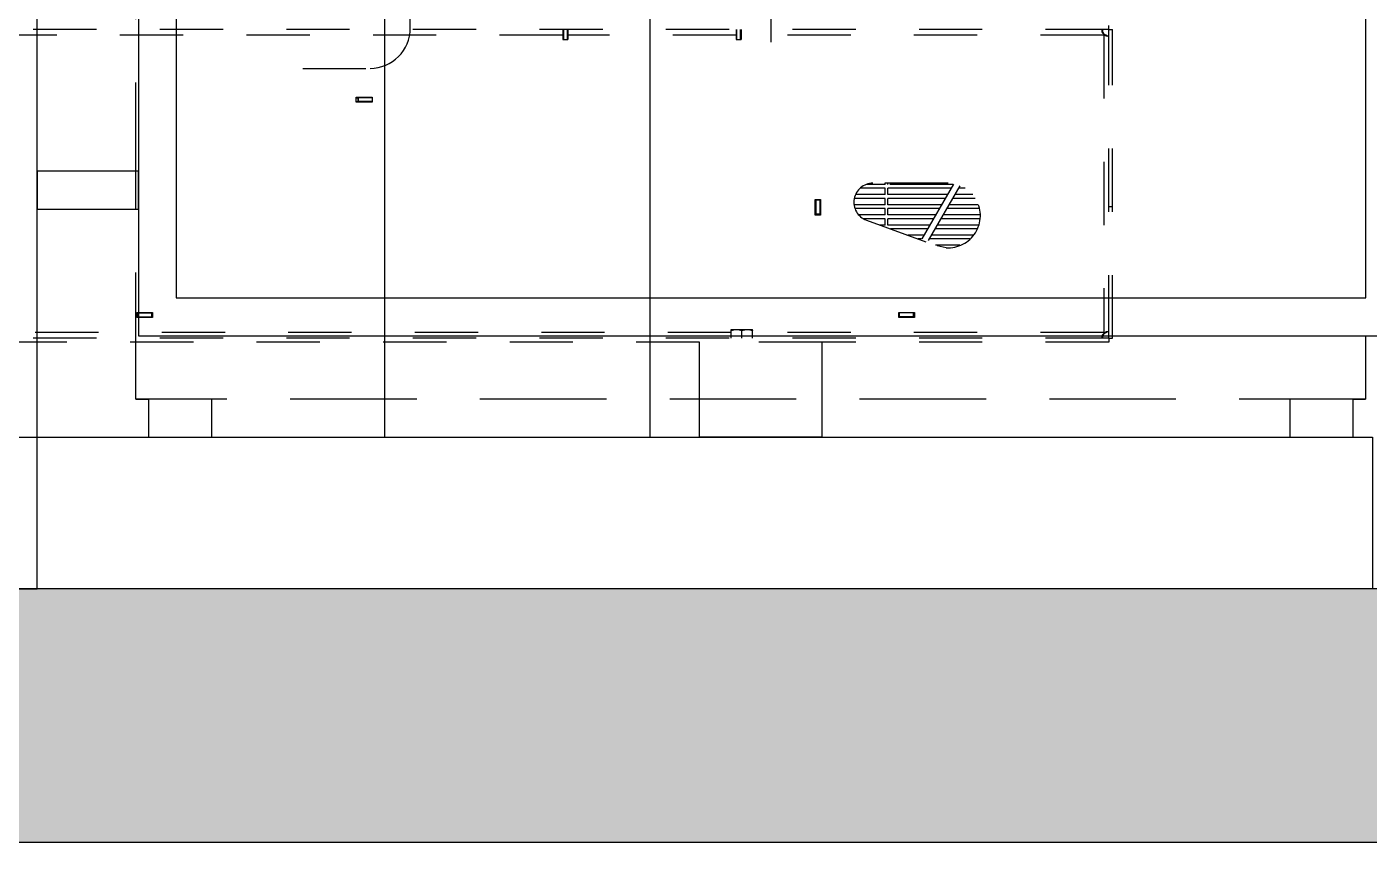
# Model space of a CAD drawing. Header units: millimetres. Extents: x 17886 to 18265, y -8727 to -7321.
# Drawn here: x 17965.23 to 17975.83, y -7882.9 to -7876.46 of the extents above; entities that cross this region are included whole.
import ezdxf

# ---------------------------------------------------------------- set-up
doc = ezdxf.new("R2010")
doc.units = ezdxf.units.MM
for name, pattern in [('CENTER', [2, 1.25, -0.25, 0.25, -0.25]), ('DASHEDX2', [1.5, 1, -0.5]), ('EPL_DASH', [1, 0.5, -0.5])]:
    doc.linetypes.add(name, pattern=pattern)
for name, color, linetype in [('1429459_RE01DXF_CONTINUOUS_LINE', 7, 'Continuous'), ('2702101_DXF_CONTINUOUS_LINE', 7, 'Continuous'), ('2731608_DXF_CONTINUOUS_LINE', 7, 'Continuous'), ('3543613_DKREDXF_CONTINUOUS_LINE', 7, 'Continuous'), ('3570559_DXF_CONTINUOUS_LINE', 7, 'Continuous'), ('3570567_DXF_CONTINUOUS_LINE', 7, 'Continuous'), ('3570568_DXF_CONTINUOUS_LINE', 7, 'Continuous'), ('3570569_DXF_CONTINUOUS_LINE', 7, 'Continuous'), ('3570570_DXF_CONTINUOUS_LINE', 7, 'Continuous'), ('a_rahmen235', 7, 'Continuous'), ('DEFAULT_1', 7, 'CENTER')]:
    doc.layers.add(name, color=color, linetype=linetype)
doc.layers.add('CRTANJE', color=4, linetype='Continuous', lineweight=30)

msp = doc.modelspace()

# ---------------------------------------------------------------- hatches: boundary and pattern name
h = msp.add_hatch()
h.set_pattern_fill('AR-CONC', color=4, scale=0.005)
h.set_pattern_definition([(50, (18164.98805, -98.3538), (0.910923345, -0.07969543), [0.09525, -1.04775]), (355, (18164.9881, -98.3538), (-0.17621711, 0.95528423), [0.0762, -0.83820292]), (100.451445, (18165.064, -98.3605), (0.73470624, 0.87558876), [0.08095004, -0.89045122]), (46.1842, (18164.988, -98.0998), (1.3553952, -0.21021164), [0.142875, -1.571625]), (96.635558, (18165.101, -98.1173), (1.18702067, 1.23713062), [0.12142512, -1.33567804]), (351.184151, (18164.988, -98.0998), (1.18702067, 1.23713062), [0.11429984, -1.25729866]), (21, (18165.11505, -98.1633), (0.758071956, -0.51132599), [0.09525, -1.04775]), (326, (18165.1151, -98.1633), (0.30901014, 0.92093983), [0.0762, -0.8382]), (71.451445, (18165.1782, -98.2059), (1.0670821, 0.40961384), [0.08095004, -0.89044969]), (37.5, (18164.98805, -98.35382), (0.015443016, 0.422775194), [0, -0.82804, 0, -0.8509, 0, -0.841375]), (7.5, (18164.98805, -98.35382), (0.334098313, 0.500902874), [0, -0.48514, 0, -0.80899, 0, -0.320675]), (327.5, (18164.70484, -98.35382), (0.677952976, -0.02864372), [0, -0.3175, 0, -0.9906, 0, -1.31445]), (317.5, (18164.57784, -98.3538), (0.740645907, 0.127132455), [0, -0.41275, 0, -0.65786, 0, -0.93345])])
h.paths.add_polyline_path([(17916.50618, -7880.90246), (17916.50618, -7882.90246), (17989.40618, -7882.90246), (17989.40618, -7880.90246)])

# ---------------------------------------------------------------- linework, layer by layer
at = {"color": 6}
for points in [[(17965.30618, -7860.90246), (17964.80618, -7860.90246), (17964.80618, -7880.90246), (17965.30618, -7880.90246)], [(17976.10618, -7860.90246), (17966.10618, -7860.90246), (17966.10618, -7878.90246), (17976.10618, -7878.90246)], [(17975.80618, -7861.20246), (17966.40618, -7861.20246), (17966.40618, -7878.60246), (17975.80618, -7878.60246)], [(17965.30618, -7877.60246), (17965.30618, -7877.90246), (17966.10618, -7877.90246), (17966.10618, -7877.60246)]]:
    msp.add_lwpolyline(points, close=True, dxfattribs=at)
at = {"color": 4, "linetype": 'DASHEDX2'}
msp.add_lwpolyline([(17975.80609, -7862.40246), (17975.80609, -7879.40246), (17975.20609, -7879.40246), (17975.20609, -7879.70246), (17975.70609, -7879.70246), (17975.70609, -7879.40246), (17975.80609, -7879.40246), (17966.08609, -7879.40246), (17966.18609, -7879.40246), (17966.18609, -7879.70246), (17966.68609, -7879.70246), (17966.68609, -7879.40246), (17966.08609, -7879.40246), (17966.08609, -7862.40246)], dxfattribs=at)
at = {"color": 4}
msp.add_lwpolyline([(17916.50618, -7882.90246), (17989.40618, -7882.90246), (17989.40618, -7880.90246), (17916.50618, -7880.90246)], close=True, dxfattribs=at)
at = {"layer": '1429459_RE01DXF_CONTINUOUS_LINE', "color": 7, "linetype": 'EPL_DASH'}
for p, q in [((17972.54749, -7877.70351), (17972.2921, -7878.14586)), ((17972.59943, -7877.71754), (17972.34171, -7878.16393))]:
    msp.add_line(p, q, dxfattribs=at)
at = {"layer": '2702101_DXF_CONTINUOUS_LINE', "color": 7, "linetype": 'EPL_DASH'}
msp.add_line((17971.5112, -7878.95246), (17970.5412, -7878.95246), dxfattribs=at)
at = {"layer": '2702101_DXF_CONTINUOUS_LINE', "color": 7, "linetype": 'Continuous'}
for p, q in [((17970.5412, -7879.70246), (17970.5412, -7878.95246)), ((17971.5112, -7879.70246), (17971.5112, -7878.95246)), ((17971.5112, -7879.70246), (17970.5412, -7879.70246))]:
    msp.add_line(p, q, dxfattribs=at)
at = {"layer": '2731608_DXF_CONTINUOUS_LINE', "color": 7, "linetype": 'EPL_DASH'}
for p, q in [((17970.7912, -7878.85246), (17970.9612, -7878.85246)), ((17970.7912, -7878.92246), (17970.7912, -7878.85246)), ((17970.8762, -7878.92246), (17970.8762, -7878.86005)), ((17970.9612, -7878.92246), (17970.9612, -7878.85246))]:
    msp.add_line(p, q, dxfattribs=at)
for points, knots in [([(17970.7912, -7878.86005), (17970.79464, -7878.8589), (17970.80844, -7878.85471), (17970.82291, -7878.85246), (17970.8337, -7878.85246)], [0, 0, 0, 0, 0.25189982, 1, 1, 1, 1]), ([(17970.8337, -7878.85246), (17970.84449, -7878.85246), (17970.85896, -7878.85471), (17970.87275, -7878.8589), (17970.8762, -7878.86005)], [0, 0, 0, 0, 0.74810019, 1, 1, 1, 1]), ([(17970.8762, -7878.86005), (17970.87964, -7878.8589), (17970.89344, -7878.85471), (17970.90791, -7878.85246), (17970.9187, -7878.85246)], [0, 0, 0, 0, 0.25189982, 1, 1, 1, 1]), ([(17970.9187, -7878.85246), (17970.92949, -7878.85246), (17970.94396, -7878.85471), (17970.95775, -7878.8589), (17970.9612, -7878.86005)], [0, 0, 0, 0, 0.74810019, 1, 1, 1, 1])]:
    msp.add_open_spline(points, degree=3, knots=knots, dxfattribs=at)
at = {"layer": '3543613_DKREDXF_CONTINUOUS_LINE', "color": 7, "linetype": 'EPL_DASH'}
for p, q in [((17972.0092, -7877.73746), (17971.81171, -7877.73746)), ((17972.0092, -7877.70746), (17971.85975, -7877.70746)), ((17972.0092, -7877.70746), (17972.0092, -7877.69746)), ((17972.0092, -7877.78746), (17972.0092, -7877.73746)), ((17972.0292, -7877.70746), (17972.0292, -7877.69746)), ((17972.54521, -7877.70746), (17972.0292, -7877.70746)), ((17972.0292, -7877.78746), (17972.0292, -7877.73746)), ((17972.52789, -7877.73746), (17972.0292, -7877.73746)), ((17972.64214, -7877.73746), (17972.58793, -7877.73746)), ((17972.0092, -7877.86746), (17971.76435, -7877.86746)), ((17972.0092, -7877.81746), (17971.766, -7877.81746)), ((17972.0092, -7877.78746), (17971.7753, -7877.78746)), ((17972.0092, -7877.86746), (17972.0092, -7877.81746)), ((17972.49902, -7877.78746), (17972.0292, -7877.78746)), ((17972.0292, -7877.86746), (17972.0292, -7877.81746)), ((17972.4817, -7877.81746), (17972.0292, -7877.81746)), ((17972.45283, -7877.86746), (17972.0292, -7877.86746)), ((17972.74463, -7877.86746), (17972.51288, -7877.86746)), ((17972.71937, -7877.81746), (17972.54174, -7877.81746)), ((17972.70031, -7877.78746), (17972.55907, -7877.78746)), ((17972.0092, -7877.89746), (17971.77084, -7877.89746)), ((17972.0092, -7877.94746), (17971.8018, -7877.94746)), ((17972.0092, -7877.97746), (17971.84004, -7877.97746)), ((17972.0092, -7877.94746), (17972.0092, -7877.89746)), ((17972.0092, -7878.02746), (17972.0092, -7877.97746)), ((17972.0292, -7877.94746), (17972.0292, -7877.89746)), ((17972.43551, -7877.89746), (17972.0292, -7877.89746)), ((17972.40664, -7877.94746), (17972.0292, -7877.94746)), ((17972.0292, -7878.02746), (17972.0292, -7877.97746)), ((17972.38932, -7877.97746), (17972.0292, -7877.97746)), ((17972.75788, -7877.97746), (17972.44937, -7877.97746)), ((17972.75876, -7877.94746), (17972.46669, -7877.94746)), ((17972.75267, -7877.89746), (17972.49556, -7877.89746)), ((17972.0092, -7878.02746), (17971.96708, -7878.02746)), ((17972.36046, -7878.02746), (17972.0292, -7878.02746)), ((17972.34314, -7878.05746), (17972.04943, -7878.05746)), ((17972.7372, -7878.05746), (17972.40318, -7878.05746)), ((17972.74714, -7878.02746), (17972.4205, -7878.02746)), ((17972.31427, -7878.10746), (17972.18669, -7878.10746)), ((17972.29695, -7878.13746), (17972.26904, -7878.13746)), ((17972.67903, -7878.13746), (17972.35699, -7878.13746)), ((17972.70567, -7878.10746), (17972.37431, -7878.10746)), ((17972.59804, -7878.18746), (17972.4063, -7878.18746))]:
    msp.add_line(p, q, dxfattribs=at)
at = {"layer": '3570559_DXF_CONTINUOUS_LINE', "color": 7, "linetype": 'EPL_DASH'}
for p, q in [((17969.4662, -7876.48246), (17969.4662, -7876.56246)), ((17970.8662, -7876.56246), (17970.8662, -7876.48246))]:
    msp.add_line(p, q, dxfattribs=at)
at = {"layer": '3570559_DXF_CONTINUOUS_LINE', "color": 3, "linetype": 'EPL_DASH'}
for p, q in [((17969.4962, -7876.48246), (17969.4962, -7876.56246)), ((17970.8362, -7876.56246), (17970.8362, -7876.48246))]:
    msp.add_line(p, q, dxfattribs=at)
at = {"layer": '3570567_DXF_CONTINUOUS_LINE', "color": 7, "linetype": 'EPL_DASH'}
for p, q in [((17967.8287, -7877.02246), (17967.8397, -7877.02246)), ((17967.8457, -7877.02246), (17967.8397, -7877.02246)), ((17967.8397, -7877.02246), (17967.8397, -7877.05246)), ((17967.9562, -7877.02246), (17967.8462, -7877.02246)), ((17967.8462, -7877.05246), (17967.8462, -7877.02246)), ((17967.9562, -7877.05246), (17967.9562, -7877.02246)), ((17971.4912, -7877.83246), (17971.4612, -7877.83246)), ((17971.4912, -7877.82596), (17971.4912, -7877.83196)), ((17971.4912, -7877.83246), (17971.4912, -7877.94246)), ((17971.4912, -7877.94246), (17971.4612, -7877.94246)), ((17971.4912, -7877.94295), (17971.4912, -7877.94896))]:
    msp.add_line(p, q, dxfattribs=at)
at = {"layer": '3570567_DXF_CONTINUOUS_LINE', "color": 3, "linetype": 'EPL_DASH'}
for p, q in [((17967.8287, -7877.05246), (17967.8397, -7877.05246)), ((17967.8457, -7877.05246), (17967.8397, -7877.05246)), ((17967.9562, -7877.05246), (17967.8462, -7877.05246)), ((17971.4612, -7877.82596), (17971.4612, -7877.83196)), ((17971.4612, -7877.83246), (17971.4612, -7877.94246)), ((17971.4612, -7877.94295), (17971.4612, -7877.94896))]:
    msp.add_line(p, q, dxfattribs=at)
at = {"layer": '3570568_DXF_CONTINUOUS_LINE', "color": 3, "linetype": 'EPL_DASH'}
for p, q in [((17966.0947, -7878.72246), (17966.1007, -7878.72246)), ((17966.1012, -7878.72246), (17966.2112, -7878.72246)), ((17966.21169, -7878.72246), (17966.2177, -7878.72246)), ((17972.2412, -7878.72246), (17972.11565, -7878.72246))]:
    msp.add_line(p, q, dxfattribs=at)
at = {"layer": '3570568_DXF_CONTINUOUS_LINE', "color": 7, "linetype": 'EPL_DASH'}
for p, q in [((17966.1012, -7878.72246), (17966.1012, -7878.75246)), ((17966.2112, -7878.72246), (17966.2112, -7878.75246)), ((17972.1212, -7878.75246), (17972.1212, -7878.72246)), ((17972.2312, -7878.75246), (17972.2312, -7878.72246)), ((17972.2377, -7878.72246), (17972.2377, -7878.75246)), ((17966.0947, -7878.75246), (17966.1007, -7878.75246)), ((17966.1012, -7878.75246), (17966.2112, -7878.75246)), ((17966.21169, -7878.75246), (17966.2177, -7878.75246)), ((17972.2412, -7878.75246), (17972.11565, -7878.75246))]:
    msp.add_line(p, q, dxfattribs=at)
at = {"layer": '3570569_DXF_CONTINUOUS_LINE', "color": 3, "linetype": 'EPL_DASH'}
for p, q in [((17973.7762, -7876.48246), (17959.8362, -7876.48246)), ((17969.4612, -7876.48246), (17969.4612, -7876.56246)), ((17969.5012, -7876.48246), (17969.5012, -7876.56246)), ((17970.8312, -7876.48246), (17970.8312, -7876.56246)), ((17970.8712, -7876.48246), (17970.8712, -7876.56246)), ((17973.7762, -7878.92246), (17973.7762, -7876.48246)), ((17969.4612, -7876.52746), (17964.83265, -7876.52746)), ((17969.4612, -7876.56246), (17969.5012, -7876.56246)), ((17970.8312, -7876.52746), (17969.5012, -7876.52746)), ((17970.8312, -7876.56246), (17970.8712, -7876.56246)), ((17973.7362, -7876.52746), (17970.8712, -7876.52746)), ((17973.7362, -7876.52746), (17973.73837, -7876.52516)), ((17973.7362, -7876.52746), (17973.73837, -7876.52516)), ((17973.7362, -7876.52746), (17973.7362, -7878.87746)), ((17973.73837, -7876.52516), (17973.74057, -7876.52282)), ((17973.73837, -7876.52516), (17973.74049, -7876.52291)), ((17967.8287, -7877.01746), (17967.9537, -7877.01746)), ((17967.8287, -7877.05746), (17967.8287, -7877.01746)), ((17967.9537, -7877.01746), (17967.9537, -7877.02246)), ((17967.9537, -7877.05746), (17967.8287, -7877.05746)), ((17967.9537, -7877.05246), (17967.9537, -7877.05746)), ((17972.5062, -7877.69746), (17971.9112, -7877.69746)), ((17971.4562, -7877.94996), (17971.4562, -7877.82496)), ((17971.4562, -7877.82496), (17971.4962, -7877.82496)), ((17971.4962, -7877.82496), (17971.4962, -7877.94996)), ((17971.4962, -7877.94996), (17971.4562, -7877.94996)), ((17971.85986, -7877.9884), (17972.41892, -7878.19206)), ((17972.49131, -7878.20702), (17972.41892, -7878.19206)), ((17966.0937, -7878.71746), (17966.2187, -7878.71746)), ((17966.0937, -7878.75746), (17966.0937, -7878.71746)), ((17966.2187, -7878.71746), (17966.2187, -7878.75746)), ((17972.1162, -7878.75746), (17972.1162, -7878.71746)), ((17972.1162, -7878.71746), (17972.2412, -7878.71746)), ((17972.2412, -7878.71746), (17972.2412, -7878.75746)), ((17966.2187, -7878.75746), (17966.0937, -7878.75746)), ((17972.2412, -7878.75746), (17972.1162, -7878.75746)), ((17973.7762, -7878.92246), (17959.8362, -7878.92246)), ((17970.7912, -7878.87746), (17962.8212, -7878.87746)), ((17973.7362, -7878.87746), (17970.9612, -7878.87746)), ((17973.7362, -7878.87746), (17973.73837, -7878.87976)), ((17973.7362, -7878.87746), (17973.73837, -7878.87976)), ((17973.73837, -7878.87976), (17973.74057, -7878.88209)), ((17973.73837, -7878.87976), (17973.74049, -7878.88201))]:
    msp.add_line(p, q, dxfattribs=at)
at = {"layer": '3570569_DXF_CONTINUOUS_LINE', "color": 7, "linetype": 'EPL_DASH'}
for p, q in [((17973.7762, -7876.48246), (17973.7762, -7876.45246)), ((17973.7762, -7876.48246), (17973.8062, -7876.48246)), ((17973.8062, -7878.92246), (17973.8062, -7876.48246)), ((17973.7762, -7877.88246), (17973.8062, -7877.88246)), ((17973.7762, -7878.92246), (17973.7762, -7878.95246)), ((17973.7762, -7878.92246), (17973.8062, -7878.92246)), ((17970.5412, -7878.95246), (17963.0712, -7878.95246)), ((17973.7762, -7878.95246), (17971.5112, -7878.95246))]:
    msp.add_line(p, q, dxfattribs=at)
at = {"layer": '3570569_DXF_CONTINUOUS_LINE', "color": 3, "linetype": 'EPL_DASH'}
for centre, radius, start, end in [((17973.77525, -7876.49468), 0.04467, 219.062205, 222.110758), ((17973.76582, -7876.52764), 0.00873, 298.506397, 307.946382), ((17971.9112, -7877.84746), 0.15, 90, 249.98404), ((17972.5062, -7877.95246), 0.255, 266.652037, 90), ((17973.73332, -7878.91047), 0.00998, 211.988521, 221.390522), ((17973.76889, -7878.92238), 0.04937, 125.128779, 127.487282)]:
    msp.add_arc(centre, radius, start, end, dxfattribs=at)
at = {"layer": '3570569_DXF_CONTINUOUS_LINE', "color": 7, "linetype": 'EPL_DASH'}
for centre, radius, start, end in [((17973.79039, -7876.45223), 0.08476, 250.956642, 256.895664), ((17973.80436, -7878.93564), 0.08171, 154.17788, 165.021295), ((17973.73929, -7878.87879), 0.00404, 276.581145, 279.149771), ((17973.79112, -7878.95497), 0.08715, 107.164041, 109.002914), ((17973.79008, -7878.95151), 0.08354, 103.080031, 107.184283)]:
    msp.add_arc(centre, radius, start, end, dxfattribs=at)
at = {"layer": '3570569_DXF_CONTINUOUS_LINE', "color": 3, "linetype": 'EPL_DASH'}
for points, knots in [([(17973.72314, -7876.49564), (17973.72314, -7876.49446), (17973.7234, -7876.49219), (17973.72429, -7876.49008), (17973.72486, -7876.48916)], [0, 0, 0, 0, 0.52152972, 1, 1, 1, 1]), ([(17973.76999, -7876.53531), (17973.7692, -7876.53574), (17973.76739, -7876.53639), (17973.76549, -7876.53657), (17973.76449, -7876.53658)], [0, 0, 0, 0, 0.47587356, 1, 1, 1, 1]), ([(17973.72314, -7878.90928), (17973.72314, -7878.90704), (17973.72524, -7878.89675), (17973.73242, -7878.88814), (17973.73885, -7878.88321)], [0, 0, 0, 0, 0.21618932, 1, 1, 1, 1]), ([(17973.72486, -7878.91576), (17973.72429, -7878.91484), (17973.7234, -7878.91273), (17973.72314, -7878.91046), (17973.72314, -7878.90928)], [0, 0, 0, 0, 0.47847048, 1, 1, 1, 1]), ([(17973.7616, -7878.86858), (17973.76209, -7878.8685), (17973.76305, -7878.86838), (17973.76402, -7878.86834), (17973.76449, -7878.86834)], [0, 0, 0, 0, 0.51171545, 1, 1, 1, 1]), ([(17973.76449, -7878.86834), (17973.76574, -7878.86835), (17973.76813, -7878.86863), (17973.77031, -7878.86971), (17973.77119, -7878.8704)], [0, 0, 0, 0, 0.528327, 1, 1, 1, 1]), ([(17973.77119, -7878.8704), (17973.77205, -7878.87107), (17973.77358, -7878.87283), (17973.7745, -7878.87494), (17973.77486, -7878.87606)], [0, 0, 0, 0, 0.48148223, 1, 1, 1, 1])]:
    msp.add_open_spline(points, degree=3, knots=knots, dxfattribs=at)
for points in [[(17973.72506, -7876.50437), (17973.72393, -7876.50161), (17973.72314, -7876.49862), (17973.72314, -7876.49564)], [(17973.72486, -7876.48916), (17973.72678, -7876.48608), (17973.73064, -7876.48434), (17973.73418, -7876.48354)], [(17973.73102, -7876.51417), (17973.7286, -7876.51121), (17973.72651, -7876.50791), (17973.72506, -7876.50437)], [(17973.74049, -7876.52291), (17973.73697, -7876.52044), (17973.73374, -7876.51749), (17973.73102, -7876.51417)], [(17973.76449, -7876.53658), (17973.75604, -7876.53661), (17973.74778, -7876.5309), (17973.74211, -7876.52463)], [(17973.74057, -7878.88209), (17973.74345, -7878.87854), (17973.74692, -7878.87536), (17973.75079, -7878.87292)], [(17973.75079, -7878.87292), (17973.75407, -7878.87085), (17973.75776, -7878.8692), (17973.7616, -7878.86858)]]:
    msp.add_open_spline(points, degree=3, dxfattribs=at)
at = {"layer": '3570569_DXF_CONTINUOUS_LINE', "color": 7, "linetype": 'EPL_DASH'}
for points in [[(17973.7308, -7876.50486), (17973.72833, -7876.49974), (17973.72636, -7876.49433), (17973.72502, -7876.4888)], [(17973.74042, -7876.51999), (17973.73661, -7876.51539), (17973.7334, -7876.51024), (17973.7308, -7876.50486)], [(17973.76273, -7876.53235), (17973.75602, -7876.53004), (17973.74952, -7876.52691), (17973.74362, -7876.52296)], [(17973.73081, -7878.90005), (17973.7334, -7878.89467), (17973.73661, -7878.88953), (17973.74042, -7878.88493)], [(17973.74362, -7878.88196), (17973.74952, -7878.87801), (17973.75603, -7878.87488), (17973.76274, -7878.87257)]]:
    msp.add_open_spline(points, degree=3, dxfattribs=at)
for points, knots in [([(17973.74091, -7876.52292), (17973.74084, -7876.52243), (17973.74062, -7876.52146), (17973.74041, -7876.52047), (17973.74041, -7876.51997)], [0, 0, 0, 0, 0.49613725, 1, 1, 1, 1]), ([(17973.74053, -7876.52286), (17973.74058, -7876.52287), (17973.74069, -7876.52288), (17973.7408, -7876.52288), (17973.74085, -7876.52289)], [0, 0, 0, 0, 0.49254478, 1, 1, 1, 1]), ([(17973.74085, -7876.52289), (17973.74134, -7876.5229), (17973.74232, -7876.52283), (17973.7433, -7876.52286), (17973.74378, -7876.52286)], [0, 0, 0, 0, 0.50508095, 1, 1, 1, 1]), ([(17973.74095, -7876.52335), (17973.74095, -7876.52328), (17973.74093, -7876.52313), (17973.74092, -7876.52299), (17973.74091, -7876.52292)], [0, 0, 0, 0, 0.48899231, 1, 1, 1, 1]), ([(17973.73993, -7878.88278), (17973.74, -7878.88277), (17973.74014, -7878.88274), (17973.74028, -7878.88271), (17973.74035, -7878.8827)], [0, 0, 0, 0, 0.48482409, 1, 1, 1, 1]), ([(17973.74035, -7878.8827), (17973.7409, -7878.88257), (17973.74198, -7878.88226), (17973.74309, -7878.88195), (17973.74366, -7878.88195)], [0, 0, 0, 0, 0.4976143, 1, 1, 1, 1]), ([(17973.74048, -7878.882), (17973.74048, -7878.88211), (17973.74047, -7878.88232), (17973.74047, -7878.88252), (17973.74047, -7878.88263)], [0, 0, 0, 0, 0.49234326, 1, 1, 1, 1]), ([(17973.74047, -7878.88263), (17973.74047, -7878.88303), (17973.74049, -7878.88384), (17973.74048, -7878.88464), (17973.74048, -7878.88503)], [0, 0, 0, 0, 0.50454526, 1, 1, 1, 1])]:
    msp.add_open_spline(points, degree=3, knots=knots, dxfattribs=at)
at = {"layer": '3570570_DXF_CONTINUOUS_LINE', "color": 7, "linetype": 'EPL_DASH'}
for p, q in [((17967.8537, -7877.02246), (17967.8537, -7877.01746)), ((17967.8537, -7877.05746), (17967.8537, -7877.05246))]:
    msp.add_line(p, q, dxfattribs=at)
at = {"layer": 'a_rahmen235'}
msp.add_lwpolyline([(17954.55118, -7879.70246), (17975.86118, -7879.70246), (17975.86118, -7880.90246), (17954.55118, -7880.90246)], close=True, dxfattribs=at)
at = {"layer": 'CRTANJE', "lineweight": 30}
msp.add_lwpolyline([(17970.15118, -7879.70246), (17970.15118, -7855.01246), (17968.05118, -7855.01246), (17968.05118, -7879.70246)], close=True, dxfattribs=at)
at = {"layer": 'DEFAULT_1', "color": 2, "linetype": 'EPL_DASH'}
for p, q in [((17971.1062, -7875.08246), (17971.1062, -7876.78246)), ((17968.2552, -7876.47176), (17968.2552, -7875.71976)), ((17967.4052, -7876.78976), (17967.9372, -7876.78976))]:
    msp.add_line(p, q, dxfattribs=at)
msp.add_arc((17967.9372, -7876.47176), 0.318, 270, 0, dxfattribs=at)

doc.saveas('drawing.dxf')
